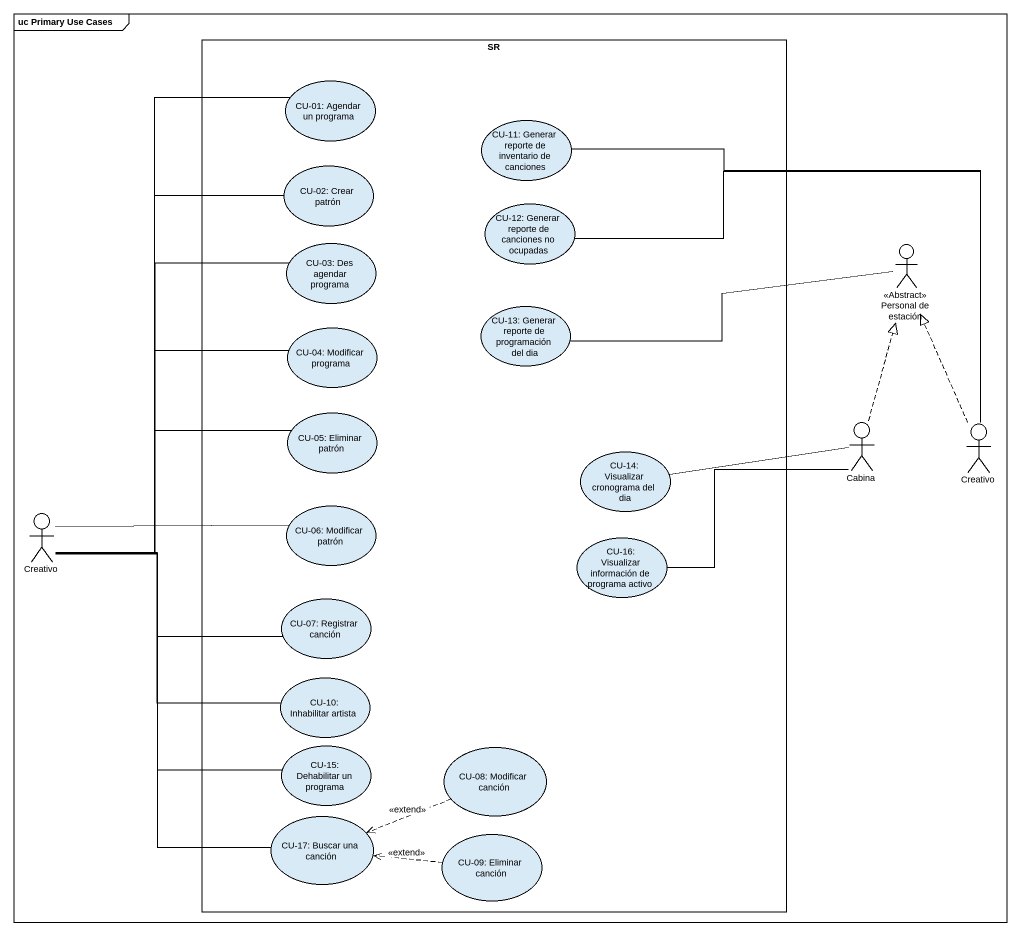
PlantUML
@startuml
mainframe uc Primary Use Cases
rectangle SR {
  usecase "CU-01: Agendar un programa" as CU_01_Agendar_un_programa
  usecase "CU-11: Generar reporte de inventario de canciones" as CU_11_Generar_reporte_de
  usecase "CU-02: Crear patrón" as CU_02_Crear_patrón
  usecase "CU-12: Generar reporte de canciones no ocupadas" as CU_12_Generar_reporte_de
  usecase "CU-03: Des agendar programa" as CU_03_Des_agendar_programa
  usecase "CU-04: Modificar programa" as CU_04_Modificar_programa
  usecase "CU-13: Generar reporte de programación del dia" as CU_13_Generar_reporte_de
  usecase "CU-05: Eliminar patrón" as CU_05_Eliminar_patrón
  usecase "CU-14: Visualizar cronograma del dia" as CU_14_Visualizar_cronograma
  usecase "CU-06: Modificar patrón" as CU_06_Modificar_patrón
  usecase "CU-16: Visualizar información de programa activo" as CU_16_Visualizar
  usecase "CU-07: Registrar canción" as CU_07_Registrar_canción
  usecase "CU-10: Inhabilitar artista" as CU_10_Inhabilitar_artista
  usecase "CU-15: Dehabilitar un programa" as CU_15_Dehabilitar_un
  usecase "CU-08: Modificar canción" as CU_08_Modificar_canción
  usecase "CU-17: Buscar una canción" as CU_17_Buscar_una_canción
  usecase "CU-09: Eliminar canción" as CU_09_Eliminar_canción
}
actor "<<Abstract>> Personal de estación" as Abstract_Personal_de
actor Cabina
actor Creativo
actor "Creativo" as Creativo_2
CU_11_Generar_reporte_de -- Creativo
CU_12_Generar_reporte_de -right- Creativo
CU_03_Des_agendar_programa -- Creativo_2
CU_04_Modificar_programa -- Creativo_2
CU_13_Generar_reporte_de -right- Abstract_Personal_de
CU_05_Eliminar_patrón -left- Creativo_2
Cabina .up.|> Abstract_Personal_de
Cabina -left- CU_14_Visualizar_cronograma
Cabina -left- CU_16_Visualizar
Creativo .up.|> Abstract_Personal_de
Creativo_2 -up- CU_01_Agendar_un_programa
Creativo_2 -up- CU_02_Crear_patrón
Creativo_2 -right- CU_07_Registrar_canción
Creativo_2 -- CU_15_Dehabilitar_un
Creativo_2 -- CU_17_Buscar_una_canción
CU_06_Modificar_patrón -left- Creativo_2
CU_10_Inhabilitar_artista -left- Creativo_2
CU_08_Modificar_canción .left.> CU_17_Buscar_una_canción : <<extend>>
CU_09_Eliminar_canción .left.> CU_17_Buscar_una_canción : <<extend>>
@enduml
